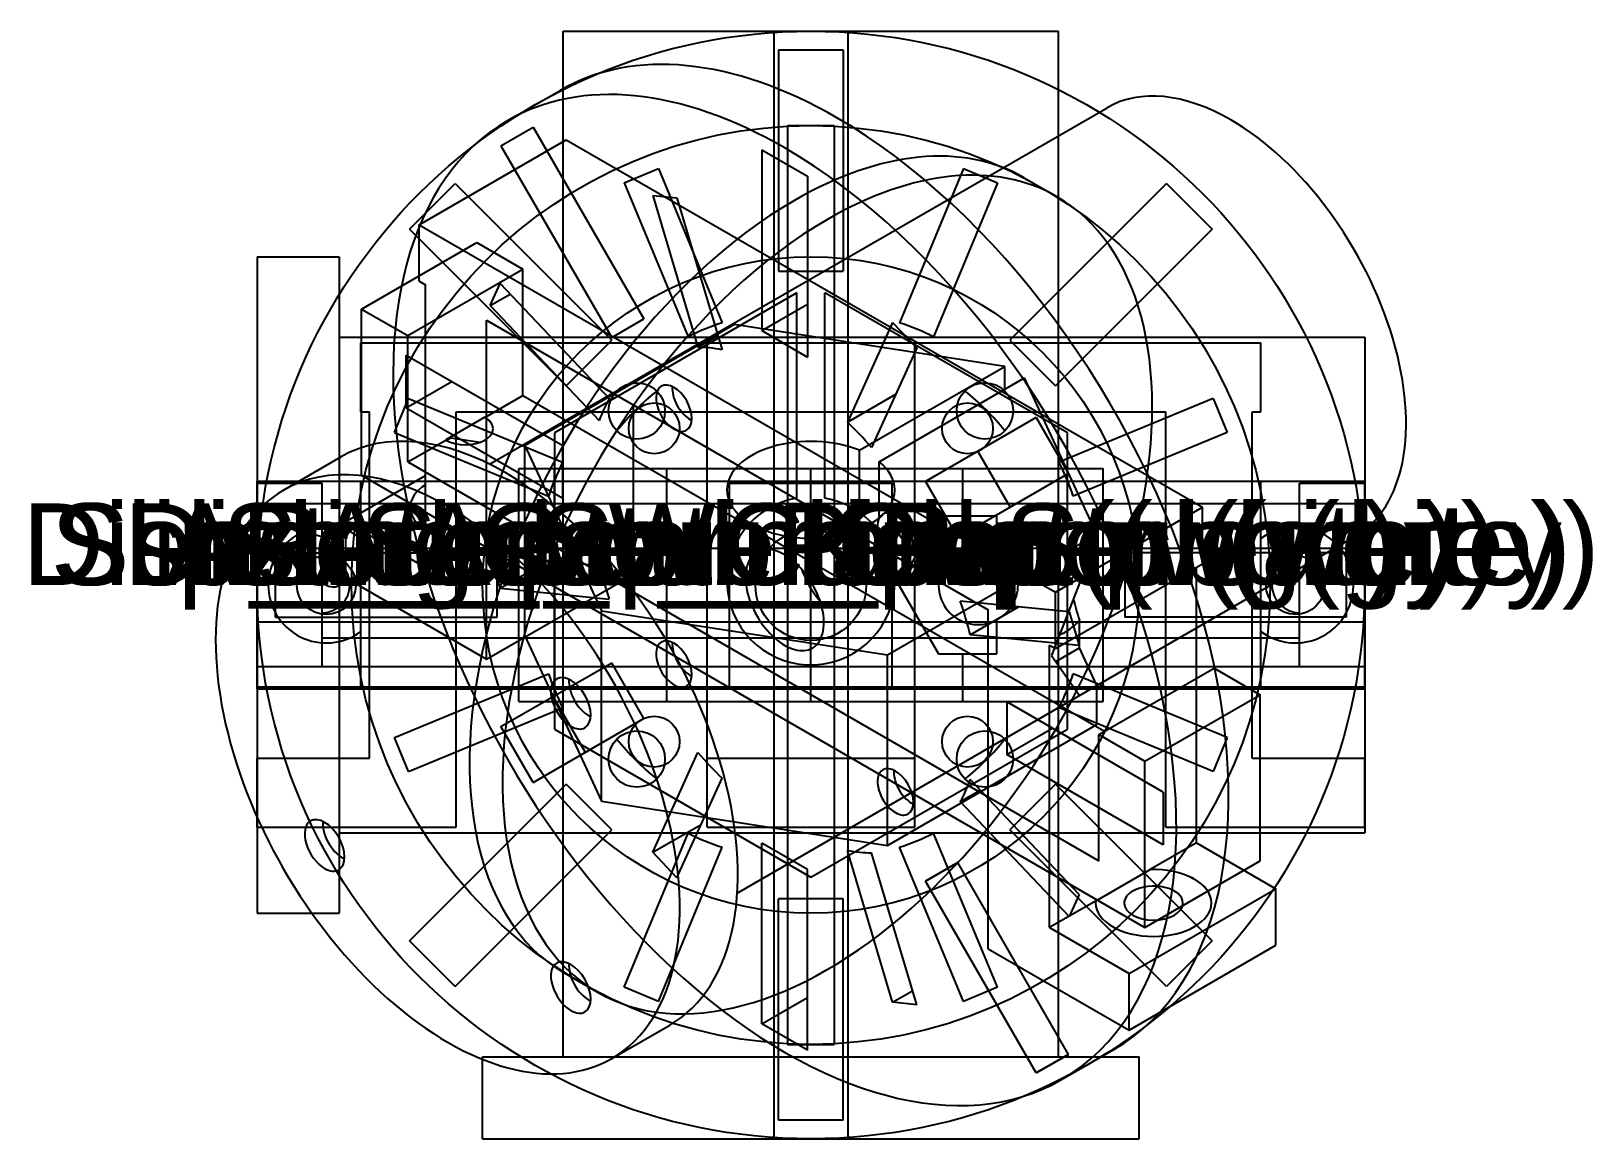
# Model space of a CAD drawing. Header units: millimetres. Extents: x 176.6 to 243.5, y 124.7 to 172.3.
import ezdxf
from ezdxf.enums import TextEntityAlignment as Align

# ---------------------------------------------------------------- set-up
doc = ezdxf.new("R2010")
doc.units = ezdxf.units.MM
for name, color, linetype in [('A_09_Adapters_Small_Az_Servo_Clamp', 7, 'CONTINUOUS'), ('A_09_Adapters_Small_Dish_Adapter_PipeStub', 7, 'CONTINUOUS'), ('A_09_Adapters_Small_Dish_Adapter_Plate', 7, 'CONTINUOUS'), ('A_09_Adapters_Small_Sensor_Gear_Keeper', 7, 'CONTINUOUS'), ('A_09_Adapters_Small_SlipRing_Stub_Clamp', 7, 'CONTINUOUS'), ('A_09_Adapters_Small_Status_Window', 7, 'CONTINUOUS'), ('V_09_Adapters_Small_Az_Servo_Clamp_0', 7, 'CONTINUOUS'), ('V_09_Adapters_Small_Az_Servo_Clamp_1', 7, 'CONTINUOUS'), ('V_09_Adapters_Small_Az_Servo_Clamp_2', 7, 'CONTINUOUS'), ('V_09_Adapters_Small_Az_Servo_Clamp_3', 7, 'CONTINUOUS'), ('V_09_Adapters_Small_Dish_Adapter_PipeStub_0', 7, 'CONTINUOUS'), ('V_09_Adapters_Small_Dish_Adapter_PipeStub_1', 7, 'CONTINUOUS'), ('V_09_Adapters_Small_Dish_Adapter_PipeStub_2', 7, 'CONTINUOUS'), ('V_09_Adapters_Small_Dish_Adapter_PipeStub_3', 7, 'CONTINUOUS'), ('V_09_Adapters_Small_Dish_Adapter_Plate_0', 7, 'CONTINUOUS'), ('V_09_Adapters_Small_Dish_Adapter_Plate_1', 7, 'CONTINUOUS'), ('V_09_Adapters_Small_Dish_Adapter_Plate_2', 7, 'CONTINUOUS'), ('V_09_Adapters_Small_Dish_Adapter_Plate_3', 7, 'CONTINUOUS'), ('V_09_Adapters_Small_Sensor_Gear_Keeper_0', 7, 'CONTINUOUS'), ('V_09_Adapters_Small_Sensor_Gear_Keeper_1', 7, 'CONTINUOUS'), ('V_09_Adapters_Small_Sensor_Gear_Keeper_2', 7, 'CONTINUOUS'), ('V_09_Adapters_Small_Sensor_Gear_Keeper_3', 7, 'CONTINUOUS'), ('V_09_Adapters_Small_SlipRing_Stub_Clamp_0', 7, 'CONTINUOUS'), ('V_09_Adapters_Small_SlipRing_Stub_Clamp_1', 7, 'CONTINUOUS'), ('V_09_Adapters_Small_SlipRing_Stub_Clamp_2', 7, 'CONTINUOUS'), ('V_09_Adapters_Small_SlipRing_Stub_Clamp_3', 7, 'CONTINUOUS'), ('V_09_Adapters_Small_Status_Window_0', 7, 'CONTINUOUS'), ('V_09_Adapters_Small_Status_Window_1', 7, 'CONTINUOUS'), ('V_09_Adapters_Small_Status_Window_2', 7, 'CONTINUOUS'), ('V_09_Adapters_Small_Status_Window_3', 7, 'CONTINUOUS')]:
    doc.layers.add(name, color=color, linetype=linetype)
doc.styles.get("Standard").update_dxf_attribs({"font": 'arial.ttf'})

msp = doc.modelspace()

# ---------------------------------------------------------------- linework, layer by layer
at = {"layer": 'V_09_Adapters_Small_Az_Servo_Clamp_0'}
for p, q in [((190.703, 155.922), (190.703, 158.891)), ((190.703, 158.891), (229.297, 158.891)), ((229.297, 155.922), (229.297, 158.891)), ((190.703, 155.922), (191.074, 155.922)), ((191.074, 141.078), (191.074, 155.922)), ((194.785, 138.109), (194.785, 155.922)), ((194.785, 155.922), (225.215, 155.922)), ((225.215, 138.109), (225.215, 155.922)), ((228.926, 141.078), (228.926, 155.922)), ((228.926, 155.922), (229.297, 155.922)), ((186.25, 141.078), (191.074, 141.078)), ((186.25, 138.109), (186.25, 141.078)), ((228.926, 141.078), (233.75, 141.078)), ((233.75, 138.109), (233.75, 141.078)), ((186.25, 138.109), (194.785, 138.109)), ((225.215, 138.109), (233.75, 138.109))]:
    msp.add_line(p, q, dxfattribs=at)
at = {"layer": 'V_09_Adapters_Small_Az_Servo_Clamp_1'}
for p, q in [((186.25, 152.953), (190.703, 152.953)), ((186.25, 144.047), (186.25, 152.953)), ((190.703, 144.047), (190.703, 152.953)), ((190.703, 152.953), (229.297, 152.953)), ((229.297, 152.953), (233.75, 152.953)), ((229.297, 144.047), (229.297, 152.953)), ((233.75, 144.047), (233.75, 152.953)), ((186.25, 144.047), (190.703, 144.047)), ((190.703, 144.047), (229.297, 144.047)), ((229.297, 144.047), (233.75, 144.047))]:
    msp.add_line(p, q, dxfattribs=at)
for centre in [(189.219, 148.5), (230.781, 148.5)]:
    msp.add_circle(centre, 1.262, dxfattribs=at)
for centre, start, end in [((189.219, 148.5), 53.34359, 180), ((230.781, 148.5), -126.65641, 126.65641), ((189.219, 148.5), 180, -53.34359)]:
    msp.add_arc(centre, 2.486, start, end, dxfattribs=at)
at = {"layer": 'V_09_Adapters_Small_Az_Servo_Clamp_2'}
for p, q in [((205.547, 155.922), (205.547, 158.891)), ((205.547, 158.891), (214.453, 158.891)), ((214.453, 155.922), (214.453, 158.891)), ((205.547, 141.078), (205.547, 155.922)), ((205.547, 155.922), (214.453, 155.922)), ((214.453, 141.078), (214.453, 155.922)), ((205.547, 141.078), (214.453, 141.078)), ((205.547, 138.109), (205.547, 141.078)), ((214.453, 138.109), (214.453, 141.078)), ((205.547, 138.109), (214.453, 138.109))]:
    msp.add_line(p, q, dxfattribs=at)
at = {"layer": 'V_09_Adapters_Small_Az_Servo_Clamp_3'}
for p, q in [((193.206, 163.953), (199.504, 167.589)), ((199.504, 167.589), (226.794, 151.833)), ((193.206, 161.529), (193.206, 163.953)), ((193.206, 163.953), (220.496, 148.197)), ((193.206, 161.529), (193.469, 161.377)), ((193.469, 149.257), (193.469, 161.377)), ((196.093, 145.319), (196.093, 159.862)), ((196.093, 159.862), (217.61, 147.44)), ((202.39, 148.954), (202.39, 156.226)), ((190.057, 151.227), (193.469, 153.196)), ((220.496, 148.197), (226.794, 151.833)), ((226.794, 149.409), (226.794, 151.833)), ((190.057, 151.227), (193.469, 149.257)), ((190.057, 148.803), (190.057, 151.227)), ((220.496, 145.773), (226.794, 149.409)), ((190.057, 148.803), (196.093, 145.319)), ((196.093, 145.319), (202.39, 148.954)), ((226.531, 137.441), (226.531, 149.257)), ((220.496, 145.773), (220.496, 148.197)), ((217.61, 132.896), (217.61, 147.44)), ((220.234, 133.805), (220.234, 145.925)), ((220.234, 145.925), (220.496, 145.773)), ((226.531, 137.441), (224.553, 136.298)), ((226.531, 137.441), (229.943, 135.471)), ((222.212, 134.941), (224.553, 136.292)), ((224.553, 136.298), (224.553, 136.292)), ((223.645, 131.835), (229.943, 135.471)), ((229.943, 133.047), (229.943, 135.471)), ((222.212, 134.947), (220.234, 133.805)), ((222.212, 134.947), (222.212, 134.941)), ((220.234, 133.805), (223.645, 131.835)), ((217.61, 132.896), (223.645, 129.411)), ((223.645, 129.411), (229.943, 133.047)), ((223.645, 129.411), (223.645, 131.835))]:
    msp.add_line(p, q, dxfattribs=at)
for centre, major_axis, start_param, end_param in [((195.305, 151.833), (-2.486, 0), -0.739555, 0), ((195.305, 151.827), (-2.486, 0), -0.739555, -0.002111), ((195.305, 151.833), (-2.486, 0), 0, -5.54363), ((224.695, 134.865), (-2.486, 0), -3.141593, -1.513756), ((224.695, 134.859), (-2.486, 0), -3.139482, -1.513756), ((224.695, 134.859), (-1.262, 0), -0.785398, 0), ((224.695, 134.859), (-1.262, 0), -3.141593, -0.785398), ((224.695, 134.865), (-2.486, 0), -0.057041, 0), ((224.695, 134.859), (-2.486, 0), -0.057041, -0.002111), ((224.695, 134.865), (-2.486, 0), 0, -3.141593), ((224.695, 134.859), (-1.262, 0), 0, -3.141593)]:
    msp.add_ellipse(centre, major_axis=major_axis, ratio=0.57735, start_param=start_param, end_param=end_param, dxfattribs=at)
at = {"layer": 'V_09_Adapters_Small_Dish_Adapter_PipeStub_0'}
for centre, radius in [((210, 148.5), 14.074), ((202.536, 155.964), 1.209), ((217.464, 155.964), 1.209), ((202.536, 141.036), 1.209), ((217.464, 141.036), 1.209)]:
    msp.add_circle(centre, radius, dxfattribs=at)
for start, end in [(128.46147, 141.53853), (38.46147, 51.53853), (-141.53853, -128.46147), (-51.53853, -38.46147)]:
    msp.add_arc((210, 148.5), 10.622, start, end, dxfattribs=at)
at = {"layer": 'V_09_Adapters_Small_Dish_Adapter_PipeStub_1'}
for p, q in [((199.378, 128.269), (199.378, 172.25)), ((220.622, 128.269), (220.622, 172.25)), ((195.926, 124.75), (195.926, 128.269)), ((224.074, 124.75), (224.074, 128.269))]:
    msp.add_line(p, q, dxfattribs=at)
for points in [[(199.378, 172.25), (199.445, 172.25), (199.645, 172.25), (199.975, 172.25), (200.43, 172.25), (201.006, 172.25), (201.696, 172.25), (202.489, 172.25), (203.378, 172.25), (204.349, 172.25), (205.391, 172.25), (206.492, 172.25), (207.636, 172.25), (208.811, 172.25), (210, 172.25)], [(210, 172.25), (211.189, 172.25), (212.364, 172.25), (213.508, 172.25), (214.609, 172.25), (215.651, 172.25), (216.622, 172.25), (217.511, 172.25), (218.304, 172.25), (218.994, 172.25), (219.57, 172.25), (220.025, 172.25), (220.355, 172.25), (220.555, 172.25), (220.622, 172.25)], [(195.926, 128.269), (196.014, 128.269), (196.279, 128.269), (196.716, 128.269), (197.32, 128.269), (198.083, 128.269), (198.996, 128.269), (200.048, 128.269), (201.225, 128.269), (202.512, 128.269), (203.893, 128.269), (205.352, 128.269), (206.868, 128.269), (208.424, 128.269), (210, 128.269)], [(210, 128.269), (211.576, 128.269), (213.132, 128.269), (214.648, 128.269), (216.107, 128.269), (217.488, 128.269), (218.775, 128.269), (219.952, 128.269), (221.004, 128.269), (221.917, 128.269), (222.68, 128.269), (223.284, 128.269), (223.721, 128.269), (223.986, 128.269), (224.074, 128.269)], [(195.926, 124.75), (196.014, 124.75), (196.279, 124.75), (196.716, 124.75), (197.32, 124.75), (198.083, 124.75), (198.996, 124.75), (200.048, 124.75), (201.225, 124.75), (202.512, 124.75), (203.893, 124.75), (205.352, 124.75), (206.868, 124.75), (208.424, 124.75), (210, 124.75)], [(210, 124.75), (211.576, 124.75), (213.132, 124.75), (214.648, 124.75), (216.107, 124.75), (217.488, 124.75), (218.775, 124.75), (219.952, 124.75), (221.004, 124.75), (221.917, 124.75), (222.68, 124.75), (223.284, 124.75), (223.721, 124.75), (223.986, 124.75), (224.074, 124.75)]]:
    msp.add_open_spline(points, degree=1, dxfattribs=at)
at = {"layer": 'V_09_Adapters_Small_Dish_Adapter_PipeStub_2'}
for p, q in [((186.25, 162.574), (189.769, 162.574)), ((189.769, 159.122), (233.75, 159.122)), ((189.769, 137.878), (233.75, 137.878)), ((186.25, 134.426), (189.769, 134.426))]:
    msp.add_line(p, q, dxfattribs=at)
for points in [[(186.25, 162.574), (186.25, 162.221), (186.25, 161.18), (186.25, 159.504), (186.25, 157.275), (186.25, 154.607), (186.25, 151.632), (186.25, 148.5), (186.25, 145.368), (186.25, 142.393), (186.25, 139.725), (186.25, 137.496), (186.25, 135.82), (186.25, 134.779), (186.25, 134.426)], [(189.769, 162.574), (189.769, 162.221), (189.769, 161.18), (189.769, 159.504), (189.769, 157.275), (189.769, 154.607), (189.769, 151.632), (189.769, 148.5), (189.769, 145.368), (189.769, 142.393), (189.769, 139.725), (189.769, 137.496), (189.769, 135.82), (189.769, 134.779), (189.769, 134.426)], [(233.75, 159.122), (233.75, 158.855), (233.75, 158.07), (233.75, 156.804), (233.75, 155.122), (233.75, 153.109), (233.75, 150.864), (233.75, 148.5), (233.75, 146.136), (233.75, 143.891), (233.75, 141.878), (233.75, 140.196), (233.75, 138.93), (233.75, 138.145), (233.75, 137.878)]]:
    msp.add_open_spline(points, degree=1, dxfattribs=at)
at = {"layer": 'V_09_Adapters_Small_Dish_Adapter_PipeStub_3'}
for p, q in [((196.221, 153.68), (222.704, 168.97)), ((187.39, 152.568), (189.878, 154.005)), ((206.842, 135.283), (233.325, 150.573)), ((201.464, 128.191), (203.952, 129.628))]:
    msp.add_line(p, q, dxfattribs=at)
for centre, major_axis, start_param, end_param in [((228.014, 159.772), (5.311, -9.199), -3.926991, -3.141593), ((228.014, 159.772), (5.311, -9.199), 0, -3.926991), ((196.915, 141.816), (7.037, -12.189), -3.926991, -3.141593), ((194.427, 140.38), (7.037, -12.189), -3.926991, -3.141593), ((196.915, 141.816), (7.037, -12.189), 0, -3.926991), ((194.427, 140.38), (7.037, -12.189), -3.141593, 0), ((194.427, 140.38), (7.037, -12.189), 0, -3.926991), ((189.149, 149.521), (-0.605, 1.047), 3.141593, 0), ((189.149, 149.521), (-0.605, 1.047), 0, 2.356194), ((189.923, 149.968), (-0.605, 1.047), 0.694828, 2.356194), ((189.923, 149.968), (-0.605, 1.047), 2.356194, 2.446765), ((189.149, 149.521), (-0.605, 1.047), 2.356194, 3.141593), ((199.705, 143.427), (-0.605, 1.047), 3.141593, 0), ((199.705, 143.427), (-0.605, 1.047), 0, 2.356194), ((200.479, 143.874), (-0.605, 1.047), 0.694828, 2.356194), ((200.479, 143.874), (-0.605, 1.047), 2.356194, 2.446765), ((199.705, 143.427), (-0.605, 1.047), 2.356194, 3.141593), ((189.149, 137.333), (-0.605, 1.047), 0, 2.356194), ((189.149, 137.333), (-0.605, 1.047), 3.141593, 0), ((189.923, 137.78), (-0.605, 1.047), 0.694828, 2.356194), ((189.923, 137.78), (-0.605, 1.047), 2.356194, 2.446765), ((189.149, 137.333), (-0.605, 1.047), 2.356194, 3.141593), ((199.705, 131.239), (-0.605, 1.047), 0, 2.356194), ((199.705, 131.239), (-0.605, 1.047), 3.141593, 0), ((200.479, 131.686), (-0.605, 1.047), 0.694828, 2.356194), ((200.479, 131.686), (-0.605, 1.047), 2.356194, 2.446765), ((199.705, 131.239), (-0.605, 1.047), 2.356194, 3.141593)]:
    msp.add_ellipse(centre, major_axis=major_axis, ratio=0.57735, start_param=start_param, end_param=end_param, dxfattribs=at)
at = {"layer": 'V_09_Adapters_Small_Dish_Adapter_Plate_0'}
for p, q in [((208.615, 171.458), (211.385, 171.458)), ((208.615, 171.458), (208.615, 161.958)), ((211.385, 171.458), (211.385, 161.958)), ((201.998, 165.751), (203.46, 166.357)), ((203.46, 166.357), (206.197, 159.75)), ((216.54, 166.357), (213.803, 159.75)), ((216.54, 166.357), (218.002, 165.751)), ((192.786, 163.754), (194.746, 165.714)), ((194.746, 165.714), (201.463, 158.996)), ((201.998, 165.751), (204.734, 159.144)), ((218.002, 165.751), (215.266, 159.144)), ((225.254, 165.714), (218.537, 158.996)), ((225.254, 165.714), (227.214, 163.754)), ((192.786, 163.754), (199.504, 157.037)), ((227.214, 163.754), (220.496, 157.037)), ((208.615, 161.958), (211.385, 161.958)), ((199.504, 157.037), (201.463, 158.996)), ((218.537, 158.996), (220.496, 157.037)), ((192.143, 155.04), (192.749, 156.502)), ((192.749, 156.502), (199.356, 153.766)), ((227.251, 156.502), (220.644, 153.766)), ((227.251, 156.502), (227.857, 155.04)), ((192.143, 155.04), (198.75, 152.303)), ((227.857, 155.04), (221.25, 152.303)), ((187.042, 147.115), (187.042, 149.885)), ((187.042, 149.885), (196.542, 149.885)), ((196.542, 147.115), (196.542, 149.885)), ((232.958, 149.885), (223.458, 149.885)), ((223.458, 149.885), (223.458, 147.115)), ((232.958, 149.885), (232.958, 147.115)), ((187.042, 147.115), (196.542, 147.115)), ((232.958, 147.115), (223.458, 147.115)), ((192.143, 141.96), (198.75, 144.697)), ((227.857, 141.96), (221.25, 144.697)), ((192.749, 140.498), (199.356, 143.234)), ((227.251, 140.498), (220.644, 143.234)), ((192.749, 140.498), (192.143, 141.96)), ((227.857, 141.96), (227.251, 140.498)), ((192.786, 133.246), (199.504, 139.963)), ((201.463, 138.004), (199.504, 139.963)), ((220.496, 139.963), (218.537, 138.004)), ((227.214, 133.246), (220.496, 139.963)), ((194.746, 131.286), (201.463, 138.004)), ((225.254, 131.286), (218.537, 138.004)), ((201.998, 131.249), (204.734, 137.856)), ((218.002, 131.249), (215.266, 137.856)), ((203.46, 130.643), (206.197, 137.25)), ((216.54, 130.643), (213.803, 137.25)), ((208.615, 125.542), (208.615, 135.042)), ((211.385, 135.042), (208.615, 135.042)), ((211.385, 125.542), (211.385, 135.042)), ((194.746, 131.286), (192.786, 133.246)), ((227.214, 133.246), (225.254, 131.286)), ((203.46, 130.643), (201.998, 131.249)), ((218.002, 131.249), (216.54, 130.643)), ((211.385, 125.542), (208.615, 125.542))]:
    msp.add_line(p, q, dxfattribs=at)
for centre, radius in [((210, 148.5), 23.75), ((203.282, 155.218), 1.089), ((216.718, 155.218), 1.089), ((210, 148.5), 2.375), ((203.282, 141.782), 1.089), ((216.718, 141.782), 1.089)]:
    msp.add_circle(centre, radius, dxfattribs=at)
for start, end in [(108.67745, 116.32255), (63.67745, 71.32255), (153.67745, 161.32255), (18.67745, 26.32255), (-161.32255, -153.67745), (-26.32255, -18.67745), (-116.32255, -108.67745), (-71.32255, -63.67745)]:
    msp.add_arc((210, 148.5), 11.875, start, end, dxfattribs=at)
at = {"layer": 'V_09_Adapters_Small_Dish_Adapter_Plate_1'}
for p, q in [((186.25, 146.917), (186.25, 150.083)), ((233.75, 146.917), (233.75, 150.083))]:
    msp.add_line(p, q, dxfattribs=at)
for points in [[(186.25, 150.083), (186.399, 150.083), (186.845, 150.083), (187.583, 150.083), (188.602, 150.083), (189.89, 150.083), (191.432, 150.083), (193.206, 150.083), (195.192, 150.083), (197.364, 150.083), (199.695, 150.083), (202.156, 150.083), (204.715, 150.083), (207.341, 150.083), (210, 150.083)], [(210, 150.083), (212.659, 150.083), (215.285, 150.083), (217.844, 150.083), (220.305, 150.083), (222.636, 150.083), (224.808, 150.083), (226.794, 150.083), (228.568, 150.083), (230.11, 150.083), (231.398, 150.083), (232.417, 150.083), (233.155, 150.083), (233.601, 150.083), (233.75, 150.083)], [(186.25, 146.917), (186.399, 146.917), (186.845, 146.917), (187.583, 146.917), (188.602, 146.917), (189.89, 146.917), (191.432, 146.917), (193.206, 146.917), (195.192, 146.917), (197.364, 146.917), (199.695, 146.917), (202.156, 146.917), (204.715, 146.917), (207.341, 146.917), (210, 146.917)], [(210, 146.917), (212.659, 146.917), (215.285, 146.917), (217.844, 146.917), (220.305, 146.917), (222.636, 146.917), (224.808, 146.917), (226.794, 146.917), (228.568, 146.917), (230.11, 146.917), (231.398, 146.917), (232.417, 146.917), (233.155, 146.917), (233.601, 146.917), (233.75, 146.917)]]:
    msp.add_open_spline(points, degree=1, dxfattribs=at)
at = {"layer": 'V_09_Adapters_Small_Dish_Adapter_Plate_2'}
for p, q in [((208.417, 172.25), (211.583, 172.25)), ((208.417, 124.75), (211.583, 124.75))]:
    msp.add_line(p, q, dxfattribs=at)
for points in [[(208.417, 172.25), (208.417, 171.655), (208.417, 169.898), (208.417, 167.068), (208.417, 163.308), (208.417, 158.805), (208.417, 153.785), (208.417, 148.5), (208.417, 143.215), (208.417, 138.195), (208.417, 133.692), (208.417, 129.932), (208.417, 127.102), (208.417, 125.345), (208.417, 124.75)], [(211.583, 172.25), (211.583, 171.655), (211.583, 169.898), (211.583, 167.068), (211.583, 163.308), (211.583, 158.805), (211.583, 153.785), (211.583, 148.5), (211.583, 143.215), (211.583, 138.195), (211.583, 133.692), (211.583, 129.932), (211.583, 127.102), (211.583, 125.345), (211.583, 124.75)]]:
    msp.add_open_spline(points, degree=1, dxfattribs=at)
at = {"layer": 'V_09_Adapters_Small_Dish_Adapter_Plate_3'}
for p, q in [((197.005, 168.422), (199.245, 169.714)), ((196.709, 167.336), (198.094, 168.136)), ((196.709, 167.336), (198.094, 168.136)), ((198.094, 168.136), (202.844, 159.909)), ((196.709, 167.336), (201.459, 159.109)), ((207.901, 167.165), (209.86, 166.033)), ((207.901, 167.165), (207.901, 159.408)), ((209.86, 166.033), (209.86, 158.277)), ((203.222, 165.206), (204.256, 165.103)), ((203.222, 165.206), (205.157, 158.694)), ((204.256, 165.103), (206.191, 158.591)), ((196.254, 160.483), (196.682, 161.43)), ((196.682, 161.43), (201.354, 156.498)), ((196.254, 160.483), (197.111, 160.978)), ((196.254, 160.483), (200.926, 155.551)), ((207.901, 159.408), (209.86, 160.539)), ((201.459, 159.109), (202.844, 159.909)), ((201.459, 159.109), (202.844, 159.909)), ((207.901, 159.408), (209.86, 158.277)), ((213.505, 159.764), (211.569, 155.486)), ((213.505, 159.764), (214.539, 158.672)), ((205.157, 158.694), (206.014, 159.189)), ((192.646, 156.095), (192.646, 158.357)), ((192.646, 158.357), (199.364, 154.479)), ((214.539, 158.672), (212.604, 154.394)), ((192.646, 156.095), (194.606, 157.226)), ((192.646, 156.095), (199.364, 152.217)), ((211.569, 155.486), (213.638, 156.681)), ((219.667, 155.681), (214.917, 152.938)), ((219.667, 155.681), (221.052, 153.281)), ((199.364, 152.217), (199.364, 154.479)), ((217.156, 154.231), (218.541, 151.832)), ((214.917, 152.938), (216.302, 150.539)), ((221.052, 153.281), (216.302, 150.539)), ((196.682, 148.362), (196.254, 149.804)), ((196.254, 149.804), (200.926, 149.341)), ((196.682, 148.362), (198.751, 149.557)), ((196.682, 148.362), (201.354, 147.899)), ((221.079, 147.345), (216.407, 147.808)), ((216.835, 146.366), (218.904, 147.56)), ((221.079, 147.345), (221.507, 145.903)), ((221.507, 145.903), (216.835, 146.366)), ((196.709, 142.426), (201.459, 145.168)), ((202.844, 142.769), (201.459, 145.168)), ((200.333, 141.319), (198.948, 143.719)), ((225.114, 139.612), (218.397, 143.49)), ((218.397, 143.49), (218.397, 141.228)), ((198.094, 140.026), (202.844, 142.769)), ((198.094, 140.026), (196.709, 142.426)), ((218.397, 141.228), (220.356, 142.359)), ((203.222, 137.035), (205.157, 141.313)), ((225.114, 137.35), (218.397, 141.228)), ((204.256, 135.943), (206.191, 140.221)), ((221.507, 135.224), (216.835, 140.156)), ((216.407, 139.209), (217.264, 139.704)), ((225.114, 139.612), (225.114, 137.35)), ((221.079, 134.277), (216.407, 139.209)), ((203.222, 137.035), (205.291, 138.23)), ((207.901, 129.674), (207.901, 137.431)), ((209.86, 136.299), (207.901, 137.431)), ((204.256, 135.943), (203.222, 137.035)), ((213.505, 130.604), (211.569, 137.116)), ((214.539, 130.501), (212.604, 137.013)), ((209.86, 128.543), (209.86, 136.299)), ((216.302, 136.598), (214.917, 135.798)), ((214.917, 135.798), (216.302, 136.598)), ((221.052, 128.371), (216.302, 136.598)), ((219.667, 127.571), (214.917, 135.798)), ((221.507, 135.224), (221.079, 134.277)), ((207.901, 129.674), (209.86, 130.805)), ((213.505, 130.604), (214.361, 131.099)), ((214.539, 130.501), (213.505, 130.604)), ((209.86, 128.543), (207.901, 129.674)), ((220.755, 127.286), (222.995, 128.578)), ((221.052, 128.371), (219.667, 127.571)), ((219.667, 127.571), (221.052, 128.371))]:
    msp.add_line(p, q, dxfattribs=at)
for centre, major_axis, start_param, end_param in [((211.12, 149.146), (11.875, -20.568), -3.926991, -3.141593), ((208.88, 147.854), (11.875, -20.568), -3.926991, -3.141593), ((208.88, 147.854), (11.875, -20.568), -3.141593, 0), ((211.12, 149.146), (11.875, -20.568), 0, -3.926991), ((208.88, 147.854), (11.875, -20.568), 0, -3.926991), ((208.88, 147.854), (5.938, -10.284), -3.601008, -3.467576), ((204.13, 156.081), (-0.544, 0.943), 0, 2.356194), ((204.13, 156.081), (-0.544, 0.943), 3.141593, 0), ((204.827, 156.483), (-0.544, 0.943), 0.694828, 2.356194), ((208.88, 147.854), (5.938, -10.284), -2.81561, -2.682177), ((204.827, 156.483), (-0.544, 0.943), 2.356194, 2.446765), ((208.88, 147.854), (5.938, -10.284), -4.386406, -4.252974), ((204.13, 156.081), (-0.544, 0.943), 2.356194, 3.141593), ((213.63, 150.596), (-0.544, 0.943), 0, 2.356194), ((213.63, 150.596), (-0.544, 0.943), 3.141593, 0), ((214.327, 150.998), (-0.544, 0.943), 0.694828, 2.356194), ((208.88, 147.854), (1.188, -2.057), -3.926991, -3.141593), ((214.327, 150.998), (-0.544, 0.943), 2.356194, 2.446765), ((208.88, 147.854), (5.938, -10.284), -2.030212, -1.896779), ((208.88, 147.854), (1.188, -2.057), -3.141593, 0), ((208.88, 147.854), (1.188, -2.057), 0, -3.926991), ((213.63, 150.596), (-0.544, 0.943), 2.356194, 3.141593), ((211.12, 149.146), (1.188, -2.057), -1.910633, -1.230959), ((208.88, 147.854), (5.938, -10.284), -5.171804, -5.038372), ((204.13, 145.111), (-0.544, 0.943), 0, 2.356194), ((204.13, 145.111), (-0.544, 0.943), 3.141593, 0), ((204.827, 145.514), (-0.544, 0.943), 0.694828, 2.356194), ((204.13, 145.111), (-0.544, 0.943), 2.356194, 3.141593), ((204.827, 145.514), (-0.544, 0.943), 2.356194, 2.446765), ((208.88, 147.854), (5.938, -10.284), -1.244813, -1.111381), ((213.63, 139.626), (-0.544, 0.943), 3.141593, 0), ((213.63, 139.626), (-0.544, 0.943), 0, 2.356194), ((214.327, 140.029), (-0.544, 0.943), 0.694828, 2.356194), ((208.88, 147.854), (5.938, -10.284), -5.957202, -5.82377), ((213.63, 139.626), (-0.544, 0.943), 2.356194, 3.141593), ((214.327, 140.029), (-0.544, 0.943), 2.356194, 2.446765), ((208.88, 147.854), (5.938, -10.284), -0.459415, -0.325983)]:
    msp.add_ellipse(centre, major_axis=major_axis, ratio=0.57735, start_param=start_param, end_param=end_param, dxfattribs=at)
at = {"layer": 'V_09_Adapters_Small_Sensor_Gear_Keeper_0'}
for p, q in [((186.25, 152.866), (189.044, 152.866)), ((186.25, 144.134), (186.25, 152.866)), ((189.044, 146.23), (189.044, 152.866)), ((230.956, 152.866), (233.75, 152.866)), ((230.956, 146.23), (230.956, 152.866)), ((233.75, 144.134), (233.75, 152.866)), ((189.044, 146.23), (230.956, 146.23)), ((186.25, 144.134), (233.75, 144.134))]:
    msp.add_line(p, q, dxfattribs=at)
at = {"layer": 'V_09_Adapters_Small_Sensor_Gear_Keeper_1'}
for p, q in [((186.25, 145.007), (186.25, 151.993)), ((186.25, 151.993), (189.044, 151.993)), ((189.044, 145.007), (189.044, 151.993)), ((189.044, 151.993), (230.956, 151.993)), ((230.956, 151.993), (233.75, 151.993)), ((230.956, 145.007), (230.956, 151.993)), ((233.75, 145.007), (233.75, 151.993)), ((186.25, 145.007), (189.044, 145.007)), ((189.044, 145.007), (230.956, 145.007)), ((230.956, 145.007), (233.75, 145.007))]:
    msp.add_line(p, q, dxfattribs=at)
for centre, start, end in [((189.044, 148.5), 0, 90), ((230.956, 148.5), 90, -90), ((189.044, 148.5), -90, 0)]:
    msp.add_arc(centre, 1.188, start, end, dxfattribs=at)
at = {"layer": 'V_09_Adapters_Small_Sensor_Gear_Keeper_2'}
for p, q in [((206.507, 144.134), (206.507, 152.866)), ((206.507, 152.866), (213.493, 152.866)), ((213.493, 144.134), (213.493, 152.866)), ((206.507, 144.134), (213.493, 144.134))]:
    msp.add_line(p, q, dxfattribs=at)
at = {"layer": 'V_09_Adapters_Small_Sensor_Gear_Keeper_3'}
for p, q in [((190.737, 160.335), (195.676, 163.186)), ((195.676, 163.186), (197.652, 162.046)), ((192.712, 159.194), (197.652, 162.046)), ((197.652, 156.627), (197.652, 162.046)), ((190.737, 160.335), (192.712, 159.194)), ((190.737, 153.205), (190.737, 160.335)), ((192.712, 153.776), (192.712, 159.194)), ((196.022, 155.686), (197.652, 156.627)), ((197.652, 156.627), (222.595, 142.226)), ((196.022, 155.692), (194.342, 154.722)), ((196.022, 155.686), (196.022, 155.692)), ((192.712, 153.776), (194.342, 154.717)), ((194.342, 154.717), (194.342, 154.722)), ((194.367, 154.703), (194.566, 154.817)), ((194.566, 154.817), (194.566, 154.852)), ((194.566, 154.817), (195.82, 154.623)), ((192.712, 153.776), (222.348, 136.665)), ((190.737, 153.205), (224.324, 133.814)), ((222.348, 142.084), (227.288, 144.935)), ((227.288, 144.935), (229.263, 143.795)), ((224.324, 140.943), (229.263, 143.795)), ((229.263, 136.665), (229.263, 143.795)), ((222.348, 142.084), (224.324, 140.943)), ((222.348, 136.665), (222.348, 142.084)), ((224.324, 133.814), (224.324, 140.943)), ((224.324, 133.814), (229.263, 136.665))]:
    msp.add_line(p, q, dxfattribs=at)
for centre, start_param, end_param in [((195.182, 155.196), 0.004159, 0.797163), ((195.182, 155.202), 0, 0.785398), ((195.182, 155.202), 3.926991, 5.497787), ((195.182, 155.202), 5.497787, 0)]:
    msp.add_ellipse(centre, major_axis=(1.188, 0), ratio=0.57735, start_param=start_param, end_param=end_param, dxfattribs=at)
at = {"layer": 'V_09_Adapters_Small_SlipRing_Stub_Clamp_0'}
for p, q in [((199, 153.5), (210, 153.5)), ((199, 143.5), (199, 153.5)), ((210, 153.5), (221, 153.5)), ((210, 143.5), (210, 153.5)), ((221, 143.5), (221, 153.5)), ((199, 143.5), (210, 143.5)), ((210, 143.5), (221, 143.5))]:
    msp.add_line(p, q, dxfattribs=at)
at = {"layer": 'V_09_Adapters_Small_SlipRing_Stub_Clamp_1'}
for p, q in [((209.4, 161.029), (199, 155.024)), ((209.4, 152.223), (209.4, 161.029)), ((221, 155.024), (210.6, 161.029)), ((210.6, 152.223), (210.6, 161.029)), ((199, 155.024), (199, 142.322)), ((221, 142.322), (221, 155.024)), ((199, 142.322), (210, 135.971)), ((210, 135.971), (221, 142.322))]:
    msp.add_line(p, q, dxfattribs=at)
for start, end in [(99.59407, 0), (0, 80.40593)]:
    msp.add_arc((210, 148.673), 3.6, start, end, dxfattribs=at)
at = {"layer": 'V_09_Adapters_Small_SlipRing_Stub_Clamp_2'}
for p, q in [((197.471, 153.5), (203.822, 153.5)), ((197.471, 143.5), (197.471, 153.5)), ((203.822, 153.5), (216.524, 153.5)), ((203.822, 143.5), (203.822, 153.5)), ((216.524, 153.5), (222.529, 153.5)), ((216.524, 151.45), (216.524, 153.5)), ((222.529, 143.5), (222.529, 153.5)), ((215.47, 151.45), (213.767, 148.5)), ((216.524, 151.45), (215.47, 151.45)), ((217.973, 151.45), (216.524, 151.45)), ((217.973, 150), (217.973, 151.45)), ((213.767, 148.5), (215.47, 145.55)), ((217.973, 145.55), (217.973, 147)), ((215.47, 145.55), (216.524, 145.55)), ((216.524, 145.55), (217.973, 145.55)), ((216.524, 143.5), (216.524, 145.55)), ((197.471, 143.5), (203.822, 143.5)), ((203.822, 143.5), (216.524, 143.5)), ((216.524, 143.5), (222.529, 143.5))]:
    msp.add_line(p, q, dxfattribs=at)
for start, end in [(90, -61.92743), (61.92743, 90)]:
    msp.add_arc((217.173, 148.5), 1.7, start, end, dxfattribs=at)
msp.add_open_spline([(217.973, 150), (218.194, 149.859), (218.391, 149.686), (218.559, 149.484), (218.694, 149.26), (218.793, 149.017), (218.853, 148.761), (218.873, 148.5), (218.853, 148.239), (218.793, 147.983), (218.694, 147.74), (218.559, 147.516), (218.391, 147.314), (218.194, 147.141), (217.973, 147)], degree=1, dxfattribs=at)
at = {"layer": 'V_09_Adapters_Small_SlipRing_Stub_Clamp_3'}
for p, q in [((206.713, 159.666), (197.731, 154.48)), ((218.312, 157.871), (206.713, 159.666)), ((212.086, 154.277), (218.312, 157.871)), ((212.934, 153.787), (219.161, 157.382)), ((218.312, 156.892), (218.312, 157.871)), ((222.269, 150.684), (219.161, 157.382)), ((197.731, 154.48), (201.019, 147.397)), ((197.731, 146.316), (197.731, 154.48)), ((212.086, 150.888), (212.086, 154.277)), ((212.934, 151.378), (212.934, 153.787)), ((213.287, 145.499), (222.269, 150.684)), ((222.269, 149.011), (222.269, 150.684)), ((222.269, 149.011), (221.524, 148.58)), ((221.524, 148.58), (220.319, 145.476)), ((201.019, 147.397), (213.287, 145.499)), ((201.019, 139.232), (201.019, 147.397)), ((221.519, 145.81), (221.519, 146.994)), ((197.731, 146.316), (201.019, 139.232)), ((213.287, 137.334), (213.287, 145.499)), ((220.319, 145.476), (221.524, 143.763)), ((220.499, 145.221), (221.519, 145.81)), ((222.269, 144.193), (221.519, 145.81)), ((221.524, 143.763), (222.269, 144.193)), ((222.269, 142.52), (222.269, 144.193)), ((213.287, 137.334), (222.269, 142.52)), ((201.019, 139.232), (213.287, 137.334))]:
    msp.add_line(p, q, dxfattribs=at)
for centre, major_axis, start_param, end_param in [((210, 152.582), (3.6, 0), 0.952846, 3.141593), ((210, 152.582), (3.6, 0), 0, 0.61795), ((210, 152.582), (3.6, 0), 3.141593, 5.497787), ((210, 152.582), (3.6, 0), 5.497787, 0), ((220.953, 147.892), (-0.85, -1.472), 0.547263, 1.275357)]:
    msp.add_ellipse(centre, major_axis=major_axis, ratio=0.57735, start_param=start_param, end_param=end_param, dxfattribs=at)
msp.add_open_spline([(221.257, 147.893), (221.33, 147.6), (221.419, 147.293), (221.519, 146.994)], degree=3, dxfattribs=at)
at = {"layer": 'V_09_Adapters_Small_Status_Window_0'}
for p, q in [((209, 168.2), (211, 168.2)), ((209, 128.8), (211, 128.8))]:
    msp.add_line(p, q, dxfattribs=at)
for points in [[(209, 168.2), (209, 167.706), (209, 166.249), (209, 163.902), (209, 160.783), (209, 157.048), (209, 152.884), (209, 148.5), (209, 144.116), (209, 139.952), (209, 136.217), (209, 133.098), (209, 130.751), (209, 129.294), (209, 128.8)], [(211, 168.2), (211, 167.706), (211, 166.249), (211, 163.902), (211, 160.783), (211, 157.048), (211, 152.884), (211, 148.5), (211, 144.116), (211, 139.952), (211, 136.217), (211, 133.098), (211, 130.751), (211, 129.294), (211, 128.8)]]:
    msp.add_open_spline(points, degree=1, dxfattribs=at)
at = {"layer": 'V_09_Adapters_Small_Status_Window_1'}
for p, q in [((209, 168.2), (211, 168.2)), ((209, 128.8), (211, 128.8))]:
    msp.add_line(p, q, dxfattribs=at)
for points in [[(209, 168.2), (209, 168.076), (209, 167.706), (209, 167.095), (209, 166.249), (209, 165.18), (209, 163.902), (209, 162.43), (209, 160.783), (209, 158.981), (209, 157.048), (209, 155.006), (209, 152.884), (209, 150.706), (209, 148.5)], [(211, 168.2), (211, 168.076), (211, 167.706), (211, 167.095), (211, 166.249), (211, 165.18), (211, 163.902), (211, 162.43), (211, 160.783), (211, 158.981), (211, 157.048), (211, 155.006), (211, 152.884), (211, 150.706), (211, 148.5)], [(209, 148.5), (209, 146.294), (209, 144.116), (209, 141.994), (209, 139.952), (209, 138.019), (209, 136.217), (209, 134.57), (209, 133.098), (209, 131.82), (209, 130.751), (209, 129.905), (209, 129.294), (209, 128.924), (209, 128.8)], [(211, 148.5), (211, 146.294), (211, 144.116), (211, 141.994), (211, 139.952), (211, 138.019), (211, 136.217), (211, 134.57), (211, 133.098), (211, 131.82), (211, 130.751), (211, 129.905), (211, 129.294), (211, 128.924), (211, 128.8)]]:
    msp.add_open_spline(points, degree=1, dxfattribs=at)
at = {"layer": 'V_09_Adapters_Small_Status_Window_2'}
msp.add_circle((210, 148.5), 19.7, dxfattribs=at)
at = {"layer": 'V_09_Adapters_Small_Status_Window_3'}
for p, q in [((219.143, 165.969), (220.557, 165.152)), ((199.443, 131.848), (200.857, 131.031))]:
    msp.add_line(p, q, dxfattribs=at)
for centre, start_param, end_param in [((209.293, 148.908), 3.141593, 3.926991), ((210.707, 148.092), 3.141593, 3.926991), ((209.293, 148.908), 3.926991, 0), ((210.707, 148.092), 0, 3.141593), ((210.707, 148.092), 3.926991, 0)]:
    msp.add_ellipse(centre, major_axis=(-9.85, -17.061), ratio=0.57735, start_param=start_param, end_param=end_param, dxfattribs=at)

# ---------------------------------------------------------------- texts
at = {"layer": 'A_09_Adapters_Small_Az_Servo_Clamp'}
msp.add_text('Az_Servo_Clamp  (white)', height=3.5, dxfattribs=at).set_placement((210, 148.5), align=Align.CENTER)
at = {"layer": 'A_09_Adapters_Small_Dish_Adapter_PipeStub'}
msp.add_text('Dish_Adapter_PipeStub  (grey)', height=3.5, dxfattribs=at).set_placement((210, 148.5), align=Align.CENTER)
at = {"layer": 'A_09_Adapters_Small_Dish_Adapter_Plate'}
msp.add_text('Dish_Adapter_Plate  (grey)', height=3.5, dxfattribs=at).set_placement((210, 148.5), align=Align.CENTER)
at = {"layer": 'A_09_Adapters_Small_Sensor_Gear_Keeper'}
msp.add_text('Sensor_Gear_Keeper  (white)', height=3.5, dxfattribs=at).set_placement((210, 148.5), align=Align.CENTER)
at = {"layer": 'A_09_Adapters_Small_SlipRing_Stub_Clamp'}
msp.add_text('SlipRing_Stub_Clamp  (white)', height=3.5, dxfattribs=at).set_placement((210, 148.5), align=Align.CENTER)
at = {"layer": 'A_09_Adapters_Small_Status_Window'}
msp.add_text('Status_Window  (clear)', height=3.5, dxfattribs=at).set_placement((210, 148.5), align=Align.CENTER)

doc.saveas('drawing.dxf')
